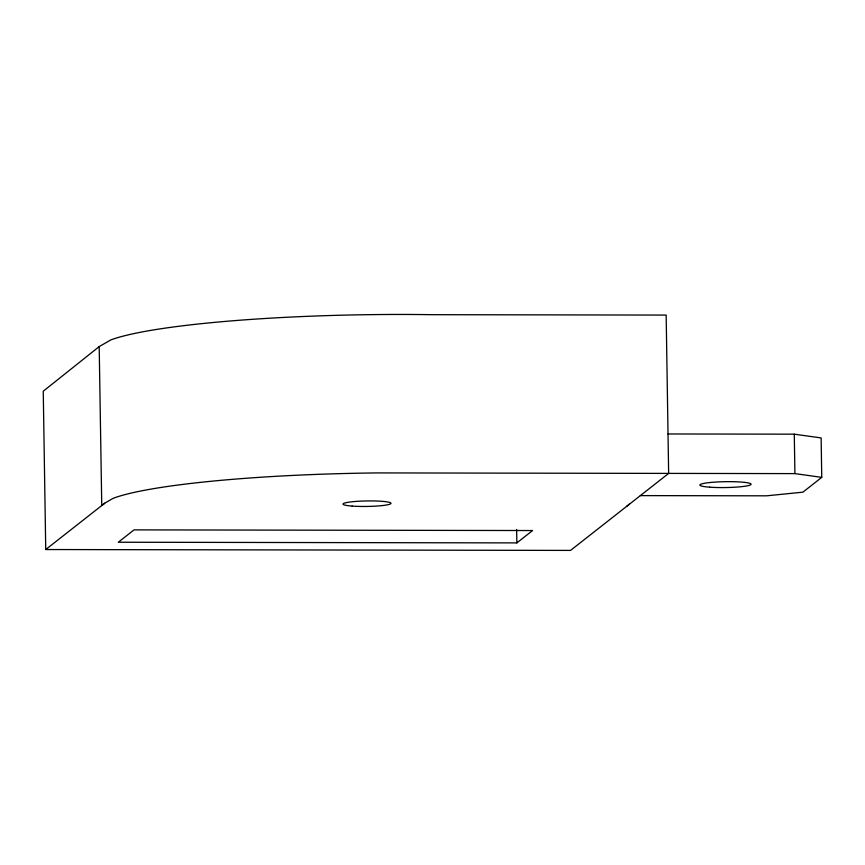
<?xml version="1.0" encoding="UTF-8"?>
<svg xmlns="http://www.w3.org/2000/svg" width="865" height="865" viewBox="0 0 865 865"><rect width="100%" height="100%" fill="white"/><g stroke="black" fill="none" stroke-linecap="round" stroke-linejoin="round"><path stroke-width="1.3" d="M629.493 504.133L626.66 506.36M45.737 549.534L570.554 550.41L668.645 473.404L666.158 315.076L432.208 314.687A266.571 30.643 -0.9 0 0 110.785 339.934L99.194 346.606L43.25 391.207L45.737 549.534L104.935 503.052L113.272 498.262A266.571 30.643 -0.9 0 1 377.691 472.917L794.903 473.609L821.75 477.361L821.134 437.928L794.286 434.176L668.018 433.971M516.848 542.896L532.591 530.537L134.032 529.877L118.3 542.236L516.848 542.896L516.643 529.477M821.75 477.361L802.893 492.174L766.606 495.818L640.349 495.613M104.676 503.257L101.756 505.549L99.194 346.606M794.286 434.176L794.903 473.609M709.624 487.168A25.539 2.93 -0.9 0 0 750.766 484.67A25.539 2.93 -0.9 0 0 716.155 482.032A25.539 2.93 -0.9 0 0 709.624 487.168M352.142 506.079A23.939 2.746 -0.9 0 0 390.71 503.733A23.939 2.746 -0.9 0 0 358.261 501.268A23.939 2.746 -0.9 0 0 352.142 506.079"/></g></svg>
